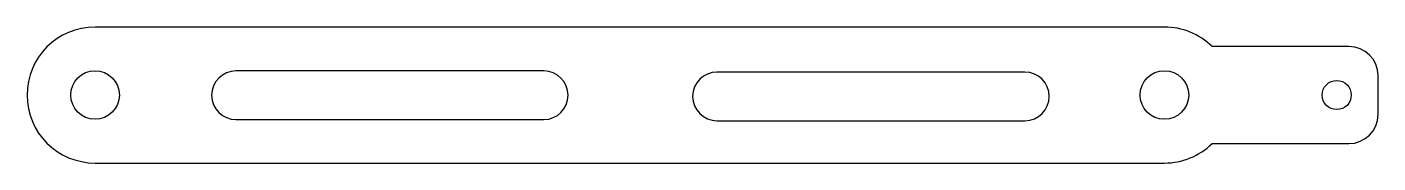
# Model space of a CAD drawing. Header units: millimetres. Extents: x -78 to 61, y 255 to 269.
import ezdxf

# ---------------------------------------------------------------- set-up
doc = ezdxf.new("R2010")
doc.units = ezdxf.units.MM

msp = doc.modelspace()

# ---------------------------------------------------------------- linework, layer by layer
at = {"color": 7, "linetype": 'Continuous', "lineweight": 25}
for p, q in [((39.04, 269.15), (-70.96, 269.15)), ((58.01, 267.15), (43.94, 267.15)), ((-24.8, 264.63), (-56.47, 264.63)), ((24.69, 264.51), (-6.99, 264.51)), ((61.01, 260.15), (61.01, 264.15)), ((-56.47, 259.63), (-24.8, 259.63)), ((-6.99, 259.51), (24.69, 259.51)), ((43.94, 257.15), (58.01, 257.15)), ((-70.96, 255.15), (39.04, 255.15))]:
    msp.add_line(p, q, dxfattribs=at)
for centre, radius in [((-70.96, 262.15), 2.5), ((39.04, 262.15), 2.5), ((56.76, 262.15), 1.5)]:
    msp.add_circle(centre, radius, dxfattribs=at)
for centre, radius, start, end in [((-70.96, 262.15), 7, 90, 270), ((39.04, 262.15), 7, 45.5847, 90), ((58.01, 264.15), 3, 0, 90), ((-56.47, 262.13), 2.5, 90, 270), ((-24.8, 262.13), 2.5, 270, 90), ((-6.99, 262.01), 2.5, 90, 270), ((24.69, 262.01), 2.5, 270, 90), ((58.01, 260.15), 3, 270, 0), ((39.04, 262.15), 7, 270, 314.4153)]:
    msp.add_arc(centre, radius, start, end, dxfattribs=at)

doc.saveas('drawing.dxf')
